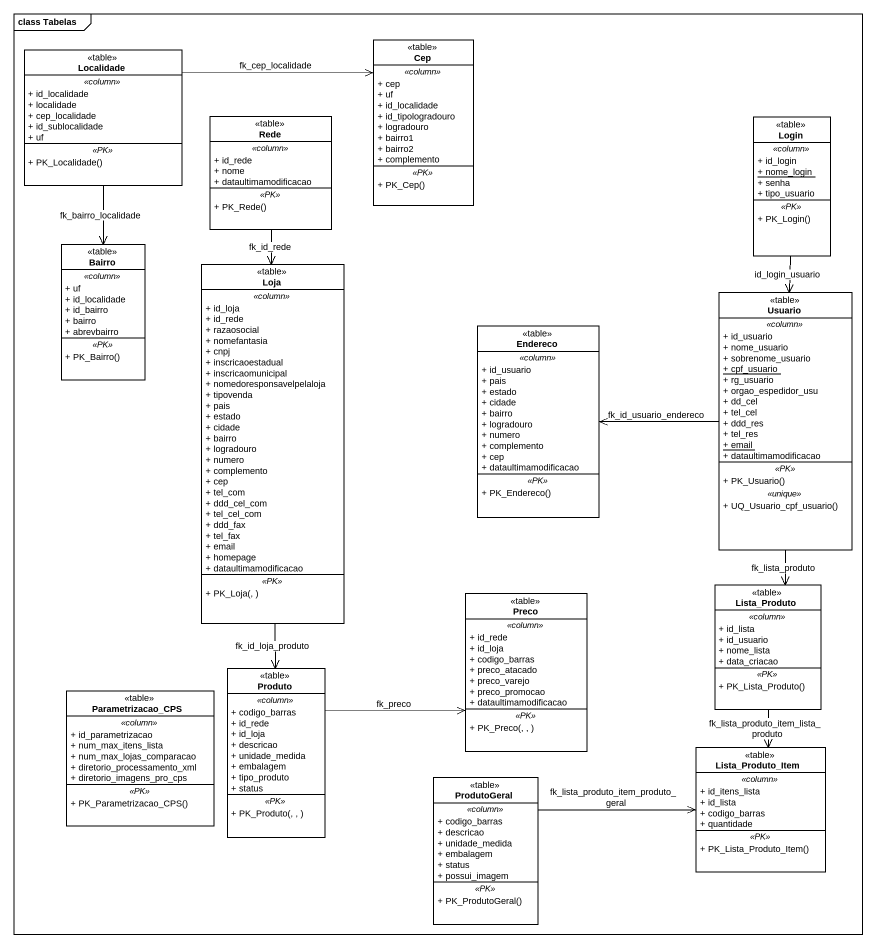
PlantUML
@startuml
mainframe class Tabelas
hide circle
hide empty members
skinparam classAttributeIconSize 0
class Localidade <<table>> {
  .. <<column>> ..
  + id_localidade
  + localidade
  + cep_localidade
  + id_sublocalidade
  + uf
  .. <<PK>> ..
  + PK_Localidade()
}
class Cep <<table>> {
  .. <<column>> ..
  + cep
  + uf
  + id_localidade
  + id_tipologradouro
  + logradouro
  + bairro1
  + bairro2
  + complemento
  .. <<PK>> ..
  + PK_Cep()
}
class Rede <<table>> {
  .. <<column>> ..
  + id_rede
  + nome
  + dataultimamodificacao
  .. <<PK>> ..
  + PK_Rede()
}
class Login <<table>> {
  .. <<column>> ..
  + id_login
  {static} + nome_login
  + senha
  + tipo_usuario
  .. <<PK>> ..
  + PK_Login()
}
class Bairro <<table>> {
  .. <<column>> ..
  + uf
  + id_localidade
  + id_bairro
  + bairro
  + abrevbairro
  .. <<PK>> ..
  + PK_Bairro()
}
class Loja <<table>> {
  .. <<column>> ..
  + id_loja
  + id_rede
  + razaosocial
  + nomefantasia
  + cnpj
  + inscricaoestadual
  + inscricaomunicipal
  + nomedoresponsavelpelaloja
  + tipovenda
  + pais
  + estado
  + cidade
  + bairro
  + logradouro
  + numero
  + complemento
  + cep
  + tel_com
  + ddd_cel_com
  + tel_cel_com
  + ddd_fax
  + tel_fax
  + email
  + homepage
  + dataultimamodificacao
  .. <<PK>> ..
  + PK_Loja(, )
}
class Usuario <<table>> {
  .. <<column>> ..
  + id_usuario
  + nome_usuario
  + sobrenome_usuario
  {static} + cpf_usuario
  + rg_usuario
  + orgao_espedidor_usu
  + dd_cel
  + tel_cel
  + ddd_res
  + tel_res
  {static} + email
  + dataultimamodificacao
  .. <<PK>> ..
  + PK_Usuario()
  .. <<unique>> ..
  + UQ_Usuario_cpf_usuario()
}
class Endereco <<table>> {
  .. <<column>> ..
  + id_usuario
  + pais
  + estado
  + cidade
  + bairro
  + logradouro
  + numero
  + complemento
  + cep
  + dataultimamodificacao
  .. <<PK>> ..
  + PK_Endereco()
}
class Lista_Produto <<table>> {
  .. <<column>> ..
  + id_lista
  + id_usuario
  + nome_lista
  + data_criacao
  .. <<PK>> ..
  + PK_Lista_Produto()
}
class Preco <<table>> {
  .. <<column>> ..
  + id_rede
  + id_loja
  + codigo_barras
  + preco_atacado
  + preco_varejo
  + preco_promocao
  + dataultimamodificacao
  .. <<PK>> ..
  + PK_Preco(, , )
}
class Produto <<table>> {
  .. <<column>> ..
  + codigo_barras
  + id_rede
  + id_loja
  + descricao
  + unidade_medida
  + embalagem
  + tipo_produto
  + status
  .. <<PK>> ..
  + PK_Produto(, , )
}
class Parametrizacao_CPS <<table>> {
  .. <<column>> ..
  + id_parametrizacao
  + num_max_itens_lista
  + num_max_lojas_comparacao
  + diretorio_processamento_xml
  + diretorio_imagens_pro_cps
  .. <<PK>> ..
  + PK_Parametrizacao_CPS()
}
class ProdutoGeral <<table>> {
  .. <<column>> ..
  + codigo_barras
  + descricao
  + unidade_medida
  + embalagem
  + status
  + possui_imagem
  .. <<PK>> ..
  + PK_ProdutoGeral()
}
class Lista_Produto_Item <<table>> {
  .. <<column>> ..
  + id_itens_lista
  + id_lista
  + codigo_barras
  + quantidade
  .. <<PK>> ..
  + PK_Lista_Produto_Item()
}
Localidade -right-> Cep : fk_cep_localidade
Localidade --> Bairro : fk_bairro_localidade
Rede --> Loja : fk_id_rede
Login --> Usuario : id_login_usuario
Loja --> Produto : fk_id_loja_produto
Usuario -left-> Endereco : fk_id_usuario_endereco
Usuario --> Lista_Produto : fk_lista_produto
Lista_Produto --> Lista_Produto_Item : fk_lista_produto_item_lista_produto
Produto -right-> Preco : fk_preco
ProdutoGeral -right-> Lista_Produto_Item : fk_lista_produto_item_produto_geral
@enduml
